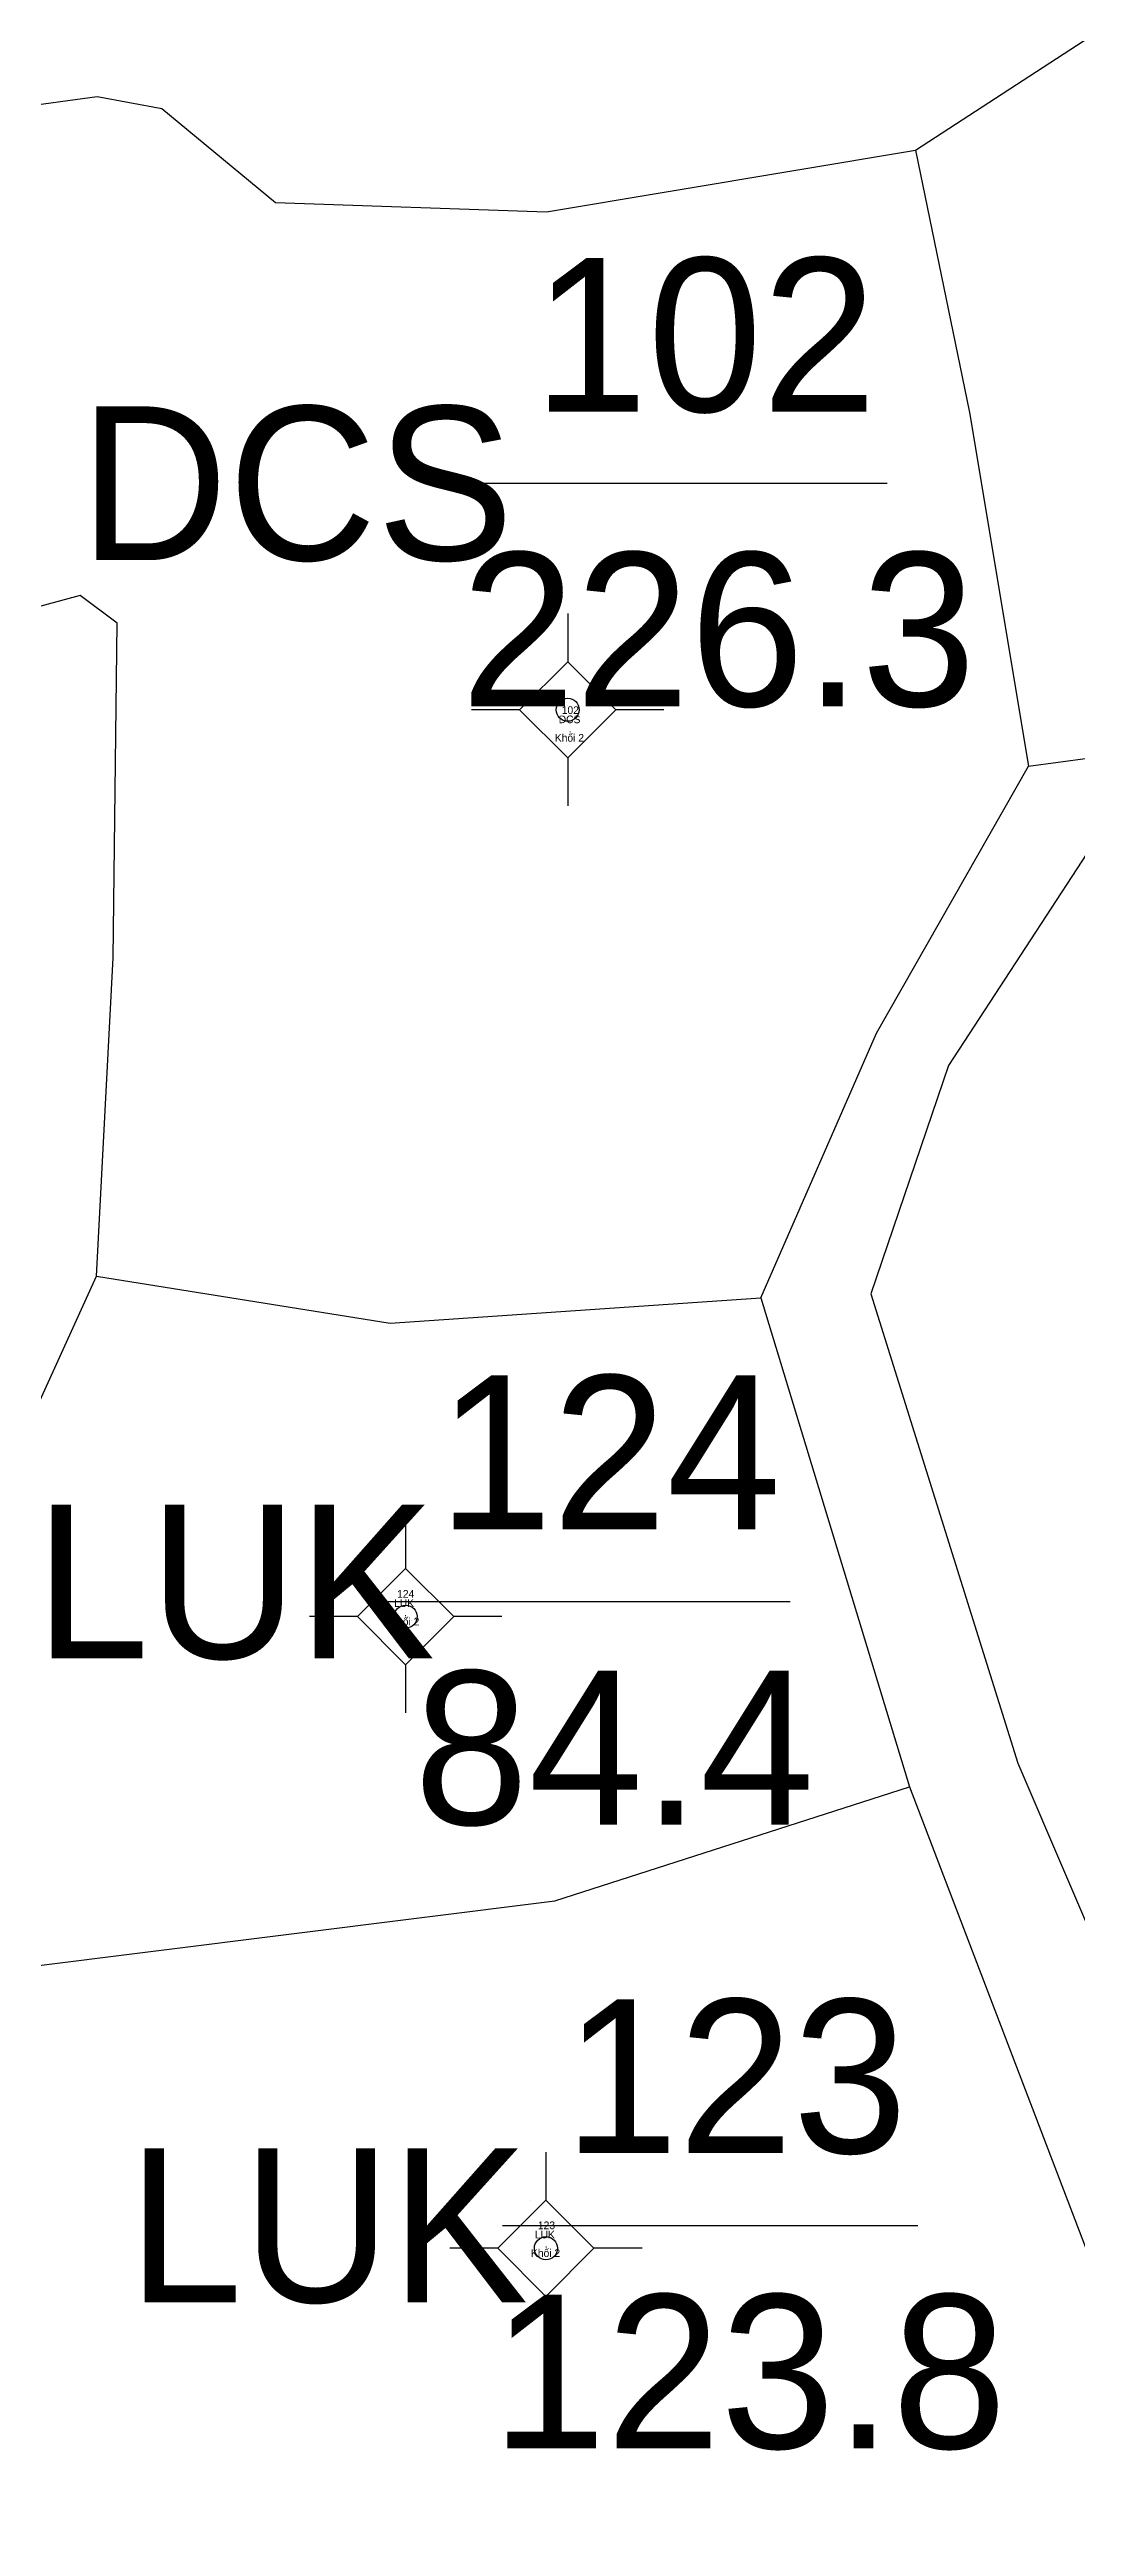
# Model space of a CAD drawing. Extents: x 550890 to 551618, y 1839259 to 1840146.
# Drawn here: x 551391.96 to 551405.31, y 1839708.46 to 1839740.67 of the extents above; entities that cross this region are included whole.
import ezdxf

# ---------------------------------------------------------------- set-up
doc = ezdxf.new("R2010")
doc.units = 0
for name, color, linetype in [('Level 10', 7, 'Continuous'), ('Level 11', 7, 'Continuous'), ('Level 13', 7, 'Continuous'), ('Level 15', 7, 'Continuous'), ('Level 2', 7, 'Continuous'), ('Level 31', 7, 'Continuous'), ('Level 4', 7, 'Continuous')]:
    doc.layers.add(name, color=color, linetype=linetype)

msp = doc.modelspace()

# ---------------------------------------------------------------- linework, layer by layer
at = {"layer": 'Level 10'}
for points in [[(551403.22, 1839739.36), (551408.01, 1839742.48), (551408.81, 1839743.22), (551412.8, 1839746.16)], [(551391.5, 1839739.91), (551392.58, 1839740.06), (551393.42, 1839739.9), (551394.9, 1839738.68), (551398.42, 1839738.56), (551403.22, 1839739.36)], [(551403.22, 1839739.36), (551403.92, 1839735.95), (551404.69, 1839731.35)], [(551392.57, 1839724.72), (551392.79, 1839728.86), (551392.84, 1839733.21), (551392.36, 1839733.57), (551381.61, 1839730.66)], [(551390.79, 1839720.06), (551391.66, 1839722.72), (551392.57, 1839724.72)], [(551392.57, 1839724.72), (551396.39, 1839724.11), (551401.21, 1839724.44)], [(551391.58, 1839715.73), (551398.53, 1839716.6), (551403.14, 1839718.08)]]:
    msp.add_lwpolyline(points, dxfattribs=at)
at = {"layer": 'Level 11'}
for p, q in [((551398.697, 1839733.335), (551398.697, 1839732.71)), ((551398.697, 1839732.71), (551398.072, 1839732.085)), ((551399.322, 1839732.085), (551398.697, 1839732.71)), ((551398.072, 1839732.085), (551397.447, 1839732.085)), ((551398.072, 1839732.085), (551398.697, 1839731.46)), ((551398.697, 1839731.46), (551399.322, 1839732.085)), ((551399.947, 1839732.085), (551399.322, 1839732.085)), ((551398.697, 1839731.46), (551398.697, 1839730.835)), ((551396.59, 1839721.544), (551396.59, 1839720.919)), ((551396.59, 1839720.919), (551395.965, 1839720.294)), ((551397.215, 1839720.294), (551396.59, 1839720.919)), ((551395.965, 1839720.294), (551395.34, 1839720.294)), ((551395.965, 1839720.294), (551396.59, 1839719.669)), ((551396.59, 1839719.669), (551397.215, 1839720.294)), ((551397.84, 1839720.294), (551397.215, 1839720.294)), ((551396.59, 1839719.669), (551396.59, 1839719.044)), ((551398.414, 1839713.332), (551398.414, 1839712.707)), ((551398.414, 1839712.707), (551397.789, 1839712.082)), ((551399.039, 1839712.082), (551398.414, 1839712.707)), ((551397.789, 1839712.082), (551397.164, 1839712.082)), ((551397.789, 1839712.082), (551398.414, 1839711.457)), ((551398.414, 1839711.457), (551399.039, 1839712.082)), ((551399.664, 1839712.082), (551399.039, 1839712.082)), ((551398.414, 1839711.457), (551398.414, 1839710.832))]:
    msp.add_line(p, q, dxfattribs=at)
for centre in [(551398.697, 1839732.085), (551396.59, 1839720.294), (551398.414, 1839712.082)]:
    msp.add_circle(centre, 0.15, dxfattribs=at)
at = {"layer": 'Level 13'}
for p, q in [((551397.45, 1839735.03), (551402.85, 1839735.03)), ((551398.69, 1839732.14), (551398.69, 1839732.14)), ((551396.19, 1839720.49), (551401.59, 1839720.49)), ((551396.67, 1839720.25), (551396.67, 1839720.25)), ((551398.21, 1839712.7), (551398.21, 1839712.7)), ((551397.85, 1839712.38), (551403.25, 1839712.38))]:
    msp.add_line(p, q, dxfattribs=at)
at = {"layer": 'Level 31'}
msp.add_line((551401.21, 1839724.44), (551403.14, 1839718.08), dxfattribs=at)
for points in [[(551404.69, 1839731.35), (551410.09, 1839732.08), (551414.28, 1839731.29), (551418.58, 1839729.64), (551423.37, 1839727.64), (551426.36, 1839727.27)], [(551401.21, 1839724.44), (551402.71, 1839727.88), (551404.69, 1839731.35)], [(551425.66, 1839724.98), (551423.54, 1839726.61), (551418.37, 1839728.73), (551413.78, 1839730.18), (551409.64, 1839731.07), (551405.65, 1839730.53), (551403.65, 1839727.46), (551402.64, 1839724.49), (551404.55, 1839718.39), (551408.36, 1839709.49), (551424.47, 1839708.83), (551425.66, 1839724.98)], [(551403.14, 1839718.08), (551406.83, 1839708.43), (551391.59, 1839707.26)]]:
    msp.add_lwpolyline(points, dxfattribs=at)

# ---------------------------------------------------------------- texts
at = {"layer": 'Level 13'}
for s, p in [('102', (551398.25, 1839735.96)), ('124', (551397.01, 1839721.43)), ('123', (551398.65, 1839713.32))]:
    msp.add_text(s, height=2, dxfattribs=at).set_placement(p)
at = {"layer": 'Level 15'}
for s, p in [('DCS', (551398.58, 1839731.91)), ('102', (551398.62, 1839732.03)), ('Khối 2', (551398.53, 1839731.67)), ('.', (551398.71, 1839731.79)), ('LUK', (551396.44, 1839720.42)), ('124', (551396.48, 1839720.54)), ('Khối 2', (551396.39, 1839720.18)), ('.', (551396.57, 1839720.3)), ('123', (551398.31, 1839712.33)), ('Khối 2', (551398.22, 1839711.97)), ('LUK', (551398.27, 1839712.21)), ('.', (551398.4, 1839712.09))]:
    msp.add_text(s, height=0.1, dxfattribs=at).set_placement(p)
at = {"layer": 'Level 2'}
for s, p in [('DCS', (551392.35, 1839734.03)), ('LUK', (551391.77, 1839719.75)), ('LUK', (551392.98, 1839711.38))]:
    msp.add_text(s, height=2, dxfattribs=at).set_placement(p)
at = {"layer": 'Level 4'}
for s, p in [('226.3', (551397.31, 1839732.13)), ('84.4', (551396.7, 1839717.59)), ('123.8', (551397.71, 1839709.48))]:
    msp.add_text(s, height=2, dxfattribs=at).set_placement(p)

doc.saveas('drawing.dxf')
